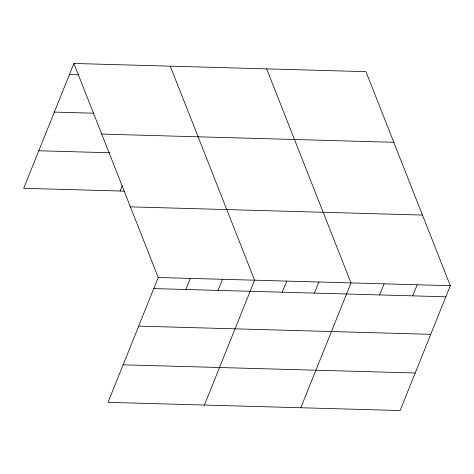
<?xml version="1.0" encoding="UTF-8"?>
<svg xmlns="http://www.w3.org/2000/svg" width="474" height="474" viewBox="0 0 474 474"><rect width="100%" height="100%" fill="white"/><g stroke="black" fill="none" stroke-linecap="round" stroke-linejoin="round"><path stroke-width="0.71" d="M73.885 63.463L158.227 277.497L108.042 402.343L400.115 410.537L450.3 285.692L365.958 71.657L73.885 63.463L23.7 188.308L124.466 191.135M120.082 191.01L122.239 185.648M185.897 289.496L190.352 278.398M218.022 290.396L222.484 279.299M204.424 405.045L254.609 280.205L170.273 66.164M282.279 292.197L286.74 281.106M314.404 293.098L318.866 282.006M300.806 407.753L350.997 282.907L266.655 68.872M379.638 294.929L384.094 283.837M412.736 295.859L417.197 284.767M69.429 74.554L78.921 74.821M54.338 112.095L93.769 113.203M101.72 134.095L393.793 142.289M38.791 150.768L109.618 152.758M130.397 206.865L422.47 215.06M158.227 277.497L450.3 285.692M153.766 288.595L445.838 296.789M138.675 326.13L430.748 334.324M123.127 364.808L415.2 373.002"/></g></svg>
